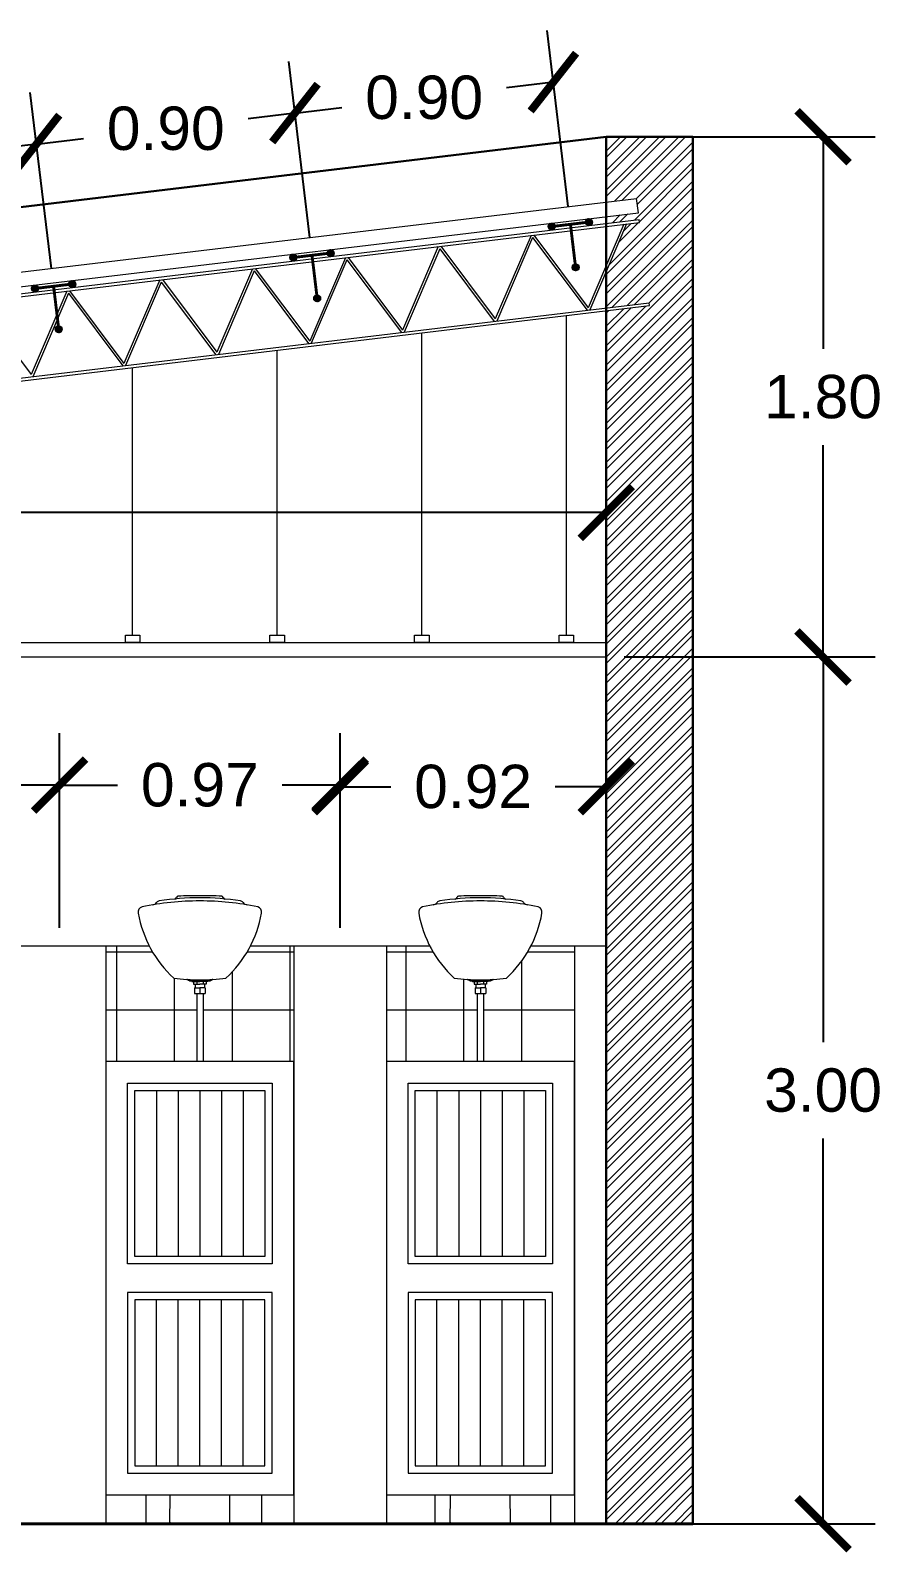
# Model space of a CAD drawing. Header units: millimetres. Extents: x 461.5 to 558.8, y 615.3 to 694.8.
# Drawn here: x 485.81 to 488.75, y 622.85 to 628.11 of the extents above; entities that cross this region are included whole.
import ezdxf

# ---------------------------------------------------------------- set-up
doc = ezdxf.new("R2010")
doc.units = ezdxf.units.MM
doc.header["$LTSCALE"] = 5
doc.layers.get('0').update_dxf_attribs({"lineweight": 0})
doc.layers.get('Defpoints').update_dxf_attribs({"lineweight": 0})
for name, color, linetype, lineweight in [('0.10 correas', 164, 'Continuous', 0), ('aberturas', 37, 'Continuous', 5), ('barrido', 36, 'Continuous', 5), ('Cotas', 251, 'Continuous', 15), ('DET', 4, 'Continuous', 0), ('equipamiento', 117, 'Continuous', 9), ('filigranas', 151, 'Continuous', 9), ('linea tierra', 71, 'Continuous', 40), ('muros', 81, 'Continuous', 30), ('muros nuevos', 1, 'Continuous', 30)]:
    doc.layers.add(name, color=color, linetype=linetype, lineweight=lineweight)
doc.layers.get('0').freeze()
doc.styles.get("Standard").update_dxf_attribs({"font": 'arial.ttf'})
doc.dimstyles.get("Standard").update_dxf_attribs({"dimtxt": 0.18, "dimasz": 0.18, "dimexe": 0.18, "dimexo": 0.0625, "dimgap": 0.09, "dimtad": 0, "dimtih": 1, "dimtoh": 1, "dimzin": 0, "dimdsep": 46, "dimtxsty": 'Standard', "dimblk": 'DOTSMALL', "dimcen": 0.09, "dimse1": 1, "dimse2": 1, "dimadec": 0, "dimazin": 0, "dimtfac": 1, "dimtofl": 0, "dimtmove": 0, "dimatfit": 3, "dimldrblk": 'DOTSMALL', "dimfxl": 1, "dimtolj": 1, "dimtzin": 0, "dimarcsym": 0})
pattern_1 = [(0, (16.7129, 18.92355), (0, 0.2), []), (90, (16.7129, 18.92355), (-0.2, 1e-17), [])]

# ---------------------------------------------------------------- blocks, each defined once
blk = doc.blocks.new('correa')
at = {"layer": '0.10 correas'}
h = blk.add_hatch(dxfattribs=at)
h.set_pattern_fill('ANSI31', color=256, scale=0.01, style=0)
h.set_pattern_definition([(45, (85.9811707, -102.5951303), (-0.000883883476, 0.000883883476), [])])
h.paths.add_polyline_path([(-0.077, 0, 1), (-0.053, 0, 1)])
h = blk.add_hatch(dxfattribs=at)
h.set_pattern_fill('ANSI31', color=256, scale=0.01, style=0)
h.set_pattern_definition([(45, (86.1111707, -102.5951303), (-0.000883883476, 0.000883883476), [])])
h.paths.add_polyline_path([(0.053, 0, 1), (0.077, 0, 1)])
h = blk.add_hatch(dxfattribs=at)
h.set_pattern_fill('ANSI31', color=256, scale=0.01, style=0)
h.set_pattern_definition([(45, (86.0461707, -102.7451303), (-0.000883883476, 0.000883883476), [])])
h.paths.add_polyline_path([(-0.012, -0.15, 1), (0.012, -0.15, 1)])
at = {"layer": '0.10 correas', "const_width": 0.01}
for points in [[(-0.053, 0), (0.053, 0)], [(0, -0.138), (0, 0)]]:
    blk.add_lwpolyline(points, dxfattribs=at)
at = {"layer": '0.10 correas'}
for centre in [(-0.065, 0), (0.065, 0), (0, -0.15)]:
    blk.add_circle(centre, 0.012, dxfattribs=at)
blk = doc.blocks.new('_ArchTick')
at = {"color": 0, "linetype": 'ByBlock', "const_width": 0.15}
blk.add_lwpolyline([(-0.5, -0.5), (0.5, 0.5)], dxfattribs=at)
blk = doc.blocks.new('*D84')
at = {"layer": 'Cotas', "color": 0, "lineweight": -2, "transparency": 16777216}
for p, q in [((487.8677, 625.9447), (488.7352, 625.9447)), ((488.5552, 625.9447), (488.5552, 624.6113)), ((488.5552, 622.9447), (488.5552, 624.278)), ((487.8677, 622.9447), (488.7352, 622.9447))]:
    blk.add_line(p, q, dxfattribs=at)
at = {"layer": 'Defpoints', "color": 0, "transparency": 16777216}
for p in [(487.8052, 625.9447), (487.8052, 622.9447), (488.5552, 622.9447)]:
    blk.add_point(p, dxfattribs=at)
at = {"layer": 'Cotas', "color": 0, "lineweight": -2, "transparency": 16777216, "xscale": 0.18, "yscale": 0.18, "zscale": 0.18}
for p, rotation in [((488.5552, 625.9447), 90), ((488.5552, 622.9447), 270)]:
    blk.add_blockref('_ArchTick', p, dxfattribs=dict(at, rotation=rotation))
at = {"layer": 'Cotas', "color": 0, "transparency": 16777216, "insert": (488.5552, 624.4447), "char_height": 0.15, "attachment_point": 5}
blk.add_mtext('\\A1;3.00', dxfattribs=at)
blk = doc.blocks.new('_DotSmall')
at = {"color": 0, "linetype": 'ByBlock', "const_width": 0.5}
blk.add_lwpolyline([(-0.0625, 0, 1), (0.0625, 0, 1)], format="xyb", close=True, dxfattribs=at)
blk = doc.blocks.new('*D85')
at = {"layer": 'Cotas', "color": 0, "lineweight": -2, "transparency": 16777216}
for p, q in [((487.8677, 627.7447), (488.7352, 627.7447)), ((488.5552, 627.7447), (488.5552, 627.0112)), ((488.5552, 625.9447), (488.5552, 626.6781)), ((487.8677, 625.9447), (488.7352, 625.9447))]:
    blk.add_line(p, q, dxfattribs=at)
at = {"layer": 'Defpoints', "color": 0, "transparency": 16777216}
for p in [(487.8052, 627.7447), (488.5552, 627.7447), (487.8052, 625.9447)]:
    blk.add_point(p, dxfattribs=at)
at = {"layer": 'Cotas', "color": 0, "lineweight": -2, "transparency": 16777216, "xscale": 0.18, "yscale": 0.18, "zscale": 0.18}
for p, rotation in [((488.5552, 627.7447), 90), ((488.5552, 625.9447), 270)]:
    blk.add_blockref('_ArchTick', p, dxfattribs=dict(at, rotation=rotation))
at = {"layer": 'Cotas', "color": 0, "transparency": 16777216, "insert": (488.5552, 626.8447), "char_height": 0.15, "attachment_point": 5}
blk.add_mtext('\\A1;1.80', dxfattribs=at)
blk = doc.blocks.new('*D89')
at = {"layer": 'Cotas', "color": 0, "lineweight": -2, "transparency": 16777216}
for p, q in [((485.887, 627.2895), (485.8139, 627.8984)), ((484.9934, 627.1823), (484.9203, 627.7912)), ((485.8354, 627.7197), (485.6731, 627.7002)), ((484.9418, 627.6124), (485.104, 627.6319))]:
    blk.add_line(p, q, dxfattribs=at)
at = {"layer": 'Defpoints', "color": 0, "transparency": 16777216}
for p in [(484.9418, 627.6124), (485.8944, 627.2275), (485.0009, 627.1202)]:
    blk.add_point(p, dxfattribs=at)
at = {"layer": 'Cotas', "color": 0, "lineweight": -2, "transparency": 16777216, "xscale": 0.18, "yscale": 0.18, "zscale": 0.18}
for p, rotation in [((485.8354, 627.7197), 6.842773412884916), ((484.9418, 627.6124), 186.8427734128849)]:
    blk.add_blockref('_ArchTick', p, dxfattribs=dict(at, rotation=rotation))
at = {"layer": 'Cotas', "color": 0, "transparency": 16777216, "insert": (485.3886, 627.666), "char_height": 0.15, "attachment_point": 5}
blk.add_mtext('\\A1;0.90', dxfattribs=at)
blk = doc.blocks.new('*D90')
at = {"layer": 'Cotas', "color": 0, "lineweight": -2, "transparency": 16777216}
for p, q in [((486.7806, 627.3967), (486.7075, 628.0056)), ((485.887, 627.2895), (485.8139, 627.8984)), ((486.729, 627.8269), (486.5667, 627.8074)), ((485.8354, 627.7197), (485.9976, 627.7391))]:
    blk.add_line(p, q, dxfattribs=at)
at = {"layer": 'Defpoints', "color": 0, "transparency": 16777216}
for p in [(485.8354, 627.7197), (486.788, 627.3347), (485.8944, 627.2275)]:
    blk.add_point(p, dxfattribs=at)
at = {"layer": 'Cotas', "color": 0, "lineweight": -2, "transparency": 16777216, "xscale": 0.18, "yscale": 0.18, "zscale": 0.18}
for p, rotation in [((486.729, 627.8269), 6.842773412630319), ((485.8354, 627.7197), 186.8427734126303)]:
    blk.add_blockref('_ArchTick', p, dxfattribs=dict(at, rotation=rotation))
at = {"layer": 'Cotas', "color": 0, "transparency": 16777216, "insert": (486.2822, 627.7733), "char_height": 0.15, "attachment_point": 5}
blk.add_mtext('\\A1;0.90', dxfattribs=at)
blk = doc.blocks.new('*D91')
at = {"layer": 'Cotas', "color": 0, "lineweight": -2, "transparency": 16777216}
for p, q in [((487.6742, 627.504), (487.6011, 628.1128)), ((486.7806, 627.3967), (486.7075, 628.0056)), ((487.6226, 627.9341), (487.4603, 627.9147)), ((486.729, 627.8269), (486.8912, 627.8464))]:
    blk.add_line(p, q, dxfattribs=at)
at = {"layer": 'Defpoints', "color": 0, "transparency": 16777216}
for p in [(486.729, 627.8269), (487.6816, 627.4419), (486.788, 627.3347)]:
    blk.add_point(p, dxfattribs=at)
at = {"layer": 'Cotas', "color": 0, "lineweight": -2, "transparency": 16777216, "xscale": 0.18, "yscale": 0.18, "zscale": 0.18}
for p, rotation in [((487.6226, 627.9341), 6.842773412710734), ((486.729, 627.8269), 186.8427734127107)]:
    blk.add_blockref('_ArchTick', p, dxfattribs=dict(at, rotation=rotation))
at = {"layer": 'Cotas', "color": 0, "transparency": 16777216, "insert": (487.1758, 627.8805), "char_height": 0.15, "attachment_point": 5}
blk.add_mtext('\\A1;0.90', dxfattribs=at)
blk = doc.blocks.new('*D95')
at = {"layer": 'Cotas', "color": 0, "lineweight": -2, "transparency": 16777216}
for p, q in [((484.9452, 625.0072), (484.9452, 625.6813)), ((485.9152, 625.0072), (485.9152, 625.6813)), ((484.9452, 625.5013), (485.1454, 625.5013)), ((485.9152, 625.5013), (485.715, 625.5013))]:
    blk.add_line(p, q, dxfattribs=at)
at = {"layer": 'Defpoints', "color": 0, "transparency": 16777216}
for p in [(485.9152, 625.5013), (484.9452, 624.9447), (485.9152, 624.9447)]:
    blk.add_point(p, dxfattribs=at)
at = {"layer": 'Cotas', "color": 0, "lineweight": -2, "transparency": 16777216, "xscale": 0.18, "yscale": 0.18, "zscale": 0.18, "rotation": 180}
blk.add_blockref('_ArchTick', (484.9452, 625.5013), dxfattribs=at)
at = {"layer": 'Cotas', "color": 0, "lineweight": -2, "transparency": 16777216, "xscale": 0.18, "yscale": 0.18, "zscale": 0.18}
blk.add_blockref('_ArchTick', (485.9152, 625.5013), dxfattribs=at)
at = {"layer": 'Cotas', "color": 0, "transparency": 16777216, "insert": (485.4302, 625.5013), "char_height": 0.15, "attachment_point": 5}
blk.add_mtext('\\A1;0.97', dxfattribs=at)
blk = doc.blocks.new('*D96')
at = {"layer": 'Cotas', "color": 0, "lineweight": -2, "transparency": 16777216}
for p, q in [((485.9152, 625.0072), (485.9152, 625.6813)), ((486.8852, 625.0072), (486.8852, 625.6813)), ((485.9152, 625.5013), (486.1154, 625.5013)), ((486.8852, 625.5013), (486.685, 625.5013))]:
    blk.add_line(p, q, dxfattribs=at)
at = {"layer": 'Defpoints', "color": 0, "transparency": 16777216}
for p in [(486.8852, 625.5013), (485.9152, 624.9447), (486.8852, 624.9447)]:
    blk.add_point(p, dxfattribs=at)
at = {"layer": 'Cotas', "color": 0, "lineweight": -2, "transparency": 16777216, "xscale": 0.18, "yscale": 0.18, "zscale": 0.18, "rotation": 180}
blk.add_blockref('_ArchTick', (485.9152, 625.5013), dxfattribs=at)
at = {"layer": 'Cotas', "color": 0, "lineweight": -2, "transparency": 16777216, "xscale": 0.18, "yscale": 0.18, "zscale": 0.18}
blk.add_blockref('_ArchTick', (486.8852, 625.5013), dxfattribs=at)
at = {"layer": 'Cotas', "color": 0, "transparency": 16777216, "insert": (486.4002, 625.5013), "char_height": 0.15, "attachment_point": 5}
blk.add_mtext('\\A1;0.97', dxfattribs=at)
blk = doc.blocks.new('*D97')
at = {"layer": 'Cotas', "color": 0, "lineweight": -2, "transparency": 16777216}
for p, q in [((486.8852, 625.0072), (486.8852, 625.6755)), ((487.8052, 625.0072), (487.8052, 625.6755)), ((486.8852, 625.4955), (487.0611, 625.4955)), ((487.8052, 625.4955), (487.6292, 625.4955))]:
    blk.add_line(p, q, dxfattribs=at)
at = {"layer": 'Defpoints', "color": 0, "transparency": 16777216}
for p in [(487.8052, 625.4955), (486.8852, 624.9447), (487.8052, 624.9447)]:
    blk.add_point(p, dxfattribs=at)
at = {"layer": 'Cotas', "color": 0, "lineweight": -2, "transparency": 16777216, "xscale": 0.18, "yscale": 0.18, "zscale": 0.18, "rotation": 180}
blk.add_blockref('_ArchTick', (486.8852, 625.4955), dxfattribs=at)
at = {"layer": 'Cotas', "color": 0, "lineweight": -2, "transparency": 16777216, "xscale": 0.18, "yscale": 0.18, "zscale": 0.18}
blk.add_blockref('_ArchTick', (487.8052, 625.4955), dxfattribs=at)
at = {"layer": 'Cotas', "color": 0, "transparency": 16777216, "insert": (487.3452, 625.4955), "char_height": 0.15, "attachment_point": 5}
blk.add_mtext('\\A1;0.92', dxfattribs=at)
blk = doc.blocks.new('*D98')
at = {"layer": 'Cotas', "color": 0, "lineweight": -2, "transparency": 16777216}
for p, q in [((483.0552, 626.0572), (483.0552, 626.6247)), ((487.8052, 626.0572), (487.8052, 626.6247)), ((483.0552, 626.4447), (485.1418, 626.4447)), ((487.8052, 626.4447), (485.7186, 626.4447))]:
    blk.add_line(p, q, dxfattribs=at)
at = {"layer": 'Defpoints', "color": 0, "transparency": 16777216}
for p in [(483.0552, 626.4447), (483.0552, 625.9947), (487.8052, 625.9947)]:
    blk.add_point(p, dxfattribs=at)
at = {"layer": 'Cotas', "color": 0, "lineweight": -2, "transparency": 16777216, "xscale": 0.18, "yscale": 0.18, "zscale": 0.18, "rotation": 180}
blk.add_blockref('_ArchTick', (483.0552, 626.4447), dxfattribs=at)
at = {"layer": 'Cotas', "color": 0, "lineweight": -2, "transparency": 16777216, "xscale": 0.18, "yscale": 0.18, "zscale": 0.18}
blk.add_blockref('_ArchTick', (487.8052, 626.4447), dxfattribs=at)
at = {"layer": 'Cotas', "color": 0, "transparency": 16777216, "insert": (485.4302, 626.4447), "char_height": 0.15, "attachment_point": 5}
blk.add_mtext('\\A1;4.75', dxfattribs=at)

msp = doc.modelspace()

# ---------------------------------------------------------------- hatches: boundary and pattern name
at = {"layer": 'barrido'}
h = msp.add_hatch(dxfattribs=at)
h.set_pattern_fill('_USER', color=256, scale=0.2, style=0, double=1, pattern_type=0)
h.set_pattern_definition(pattern_1)
h.paths.add_polyline_path([(486.3892, 624.7797), (486.3817, 624.7797), (486.3817, 624.7997), (486.384, 624.7997), (486.384, 624.8117), (486.3787, 624.8117), (486.3787, 624.821), (486.3728, 624.821), (486.3722, 624.8242), (486.3627, 624.8242), (486.3587, 624.8273, 0.168058), (486.3549, 624.8286, -0.016027), (486.3553, 624.8286, -0.016295), (486.3099, 624.833, -0.088337), (486.2251, 624.9447), (486.0752, 624.9447), (486.0752, 624.5447), (486.3892, 624.5447)])
h = msp.add_hatch(dxfattribs=at)
h.set_pattern_fill('_USER', color=256, scale=0.2, style=0, double=1, pattern_type=0)
h.set_pattern_definition(pattern_1)
h.paths.add_polyline_path([(486.7252, 624.9447), (486.5753, 624.9447, -0.088337), (486.4904, 624.833, -0.016295), (486.445, 624.8286, 0.151623), (486.4417, 624.8273), (486.4377, 624.8242), (486.4282, 624.8242), (486.4276, 624.821), (486.4217, 624.821), (486.4217, 624.8117), (486.4164, 624.8117), (486.4164, 624.7997), (486.4187, 624.7997), (486.4187, 624.7797), (486.4112, 624.7797), (486.4112, 624.5447), (486.7252, 624.5447)])
h = msp.add_hatch(dxfattribs=at)
h.set_pattern_fill('_USER', color=256, scale=0.2, style=0, double=1, pattern_type=0)
h.set_pattern_definition(pattern_1)
h.paths.add_polyline_path([(487.3592, 624.7797), (487.3517, 624.7797), (487.3517, 624.7997), (487.354, 624.7997), (487.354, 624.8117), (487.3487, 624.8117), (487.3487, 624.821), (487.3428, 624.821), (487.3422, 624.8242), (487.3327, 624.8242), (487.3287, 624.8273, 0.168058), (487.3249, 624.8286, -0.016027), (487.3253, 624.8286, -0.016295), (487.2799, 624.833, -0.088337), (487.1951, 624.9447), (487.0452, 624.9447), (487.0452, 624.5447), (487.3592, 624.5447)])
h = msp.add_hatch(dxfattribs=at)
h.set_pattern_fill('_USER', color=256, scale=0.2, style=0, double=1, pattern_type=0)
h.set_pattern_definition(pattern_1)
h.paths.add_polyline_path([(487.6952, 624.9447), (487.5453, 624.9447, -0.088337), (487.4604, 624.833, -0.016295), (487.415, 624.8286, 0.151623), (487.4117, 624.8273), (487.4077, 624.8242), (487.3982, 624.8242), (487.3976, 624.821), (487.3917, 624.821), (487.3917, 624.8117), (487.3864, 624.8117), (487.3864, 624.7997), (487.3887, 624.7997), (487.3887, 624.7797), (487.3812, 624.7797), (487.3812, 624.5447), (487.6952, 624.5447)])
at = {"layer": 'DET'}
h = msp.add_hatch(dxfattribs=at)
h.set_pattern_fill('ANSI32', color=256, scale=0.005, style=0)
h.paths.add_polyline_path([(487.8052, 622.9447), (488.1052, 622.9447), (488.1052, 627.7447), (487.8052, 627.7447), (487.8052, 627.5192), (487.9106, 627.5318), (487.9166, 627.4822), (487.8052, 627.4688), (487.8052, 627.4447), (487.9194, 627.4584), (487.9206, 627.4484), (487.8756, 627.443), (487.8052, 627.2785), (487.8052, 627.1526), (487.954, 627.1704), (487.9552, 627.1605), (487.8052, 627.1425)])

# ---------------------------------------------------------------- linework, layer by layer
at = {"layer": 'aberturas'}
for p, q in [((483.0552, 625.9947), (487.8052, 625.9947)), ((483.0552, 625.9447), (487.8052, 625.9447)), ((485.7552, 624.9447), (486.0752, 624.9447)), ((486.0752, 624.9447), (486.0752, 622.9447)), ((486.7252, 624.9447), (486.7252, 622.9447)), ((486.7252, 624.9447), (487.0452, 624.9447)), ((487.0452, 624.9447), (487.0452, 622.9447)), ((487.6952, 624.9447), (487.6952, 622.9447)), ((487.6952, 624.9447), (487.8052, 624.9447))]:
    msp.add_line(p, q, dxfattribs=at)
for points in [[(486.0752, 623.0447), (486.7252, 623.0447), (486.7252, 624.5447), (486.0752, 624.5447)], [(487.0452, 623.0447), (487.6952, 623.0447), (487.6952, 624.5447), (487.0452, 624.5447)], [(486.1502, 624.4697), (486.6502, 624.4697), (486.6502, 623.8447), (486.1502, 623.8447)], [(486.1752, 624.4447), (486.6252, 624.4447), (486.6252, 623.8697), (486.1752, 623.8697)], [(487.1202, 624.4697), (487.6202, 624.4697), (487.6202, 623.8447), (487.1202, 623.8447)], [(487.1452, 624.4447), (487.5952, 624.4447), (487.5952, 623.8697), (487.1452, 623.8697)], [(486.1502, 623.1197), (486.6502, 623.1197), (486.6502, 623.7447), (486.1502, 623.7447)], [(486.1752, 623.1447), (486.6252, 623.1447), (486.6252, 623.7197), (486.1752, 623.7197)], [(487.1202, 623.1197), (487.6202, 623.1197), (487.6202, 623.7447), (487.1202, 623.7447)], [(487.1452, 623.1447), (487.5952, 623.1447), (487.5952, 623.7197), (487.1452, 623.7197)]]:
    msp.add_lwpolyline(points, close=True, dxfattribs=at)
at = {"layer": 'barrido'}
for p, q in [((482.3495, 626.8645), (487.9106, 627.5318)), ((487.9166, 627.4822), (487.9106, 627.5318)), ((482.3555, 626.8149), (487.9166, 627.4822)), ((487.6677, 626.0197), (487.6677, 627.126)), ((487.1677, 626.0197), (487.1677, 627.066)), ((486.6677, 626.0197), (486.6677, 627.006)), ((486.1677, 626.0197), (486.1677, 626.946)), ((486.0752, 624.9447), (486.2251, 624.9447)), ((486.5753, 624.9447), (486.7252, 624.9447)), ((487.0452, 624.9447), (487.1951, 624.9447)), ((487.5453, 624.9447), (487.6952, 624.9447)), ((486.2502, 624.4447), (486.2502, 623.8697)), ((486.3252, 624.4447), (486.3252, 623.8697)), ((486.4002, 624.4447), (486.4002, 623.8697)), ((486.4752, 624.4447), (486.4752, 623.8697)), ((486.5502, 624.4447), (486.5502, 623.8697)), ((487.2202, 624.4447), (487.2202, 623.8697)), ((487.2952, 624.4447), (487.2952, 623.8697)), ((487.3702, 624.4447), (487.3702, 623.8697)), ((487.4452, 624.4447), (487.4452, 623.8697)), ((487.5202, 624.4447), (487.5202, 623.8697)), ((486.2502, 623.1447), (486.2502, 623.7197)), ((486.3252, 623.1447), (486.3252, 623.7197)), ((486.4002, 623.1447), (486.4002, 623.7197)), ((486.4752, 623.1447), (486.4752, 623.7197)), ((486.5502, 623.1447), (486.5502, 623.7197)), ((487.2202, 623.1447), (487.2202, 623.7197)), ((487.2952, 623.1447), (487.2952, 623.7197)), ((487.3702, 623.1447), (487.3702, 623.7197)), ((487.4452, 623.1447), (487.4452, 623.7197)), ((487.5202, 623.1447), (487.5202, 623.7197)), ((486.2129, 623.0447), (486.2129, 622.9447)), ((486.6129, 623.0447), (486.6129, 622.9447)), ((487.2129, 623.0447), (487.2129, 622.9447)), ((487.6129, 623.0447), (487.6129, 622.9447))]:
    msp.add_line(p, q, dxfattribs=at)
for points in [[(486.1927, 625.9947), (486.1427, 625.9947), (486.1427, 626.0197), (486.1927, 626.0197)], [(486.6927, 625.9947), (486.6427, 625.9947), (486.6427, 626.0197), (486.6927, 626.0197)], [(487.1927, 625.9947), (487.1427, 625.9947), (487.1427, 626.0197), (487.1927, 626.0197)], [(487.6927, 625.9947), (487.6427, 625.9947), (487.6427, 626.0197), (487.6927, 626.0197)]]:
    msp.add_lwpolyline(points, close=True, dxfattribs=at)
at = {"layer": 'equipamiento'}
for p, q in [((486.3611, 624.8254), (486.3587, 624.8273)), ((486.3648, 624.8242), (486.4356, 624.8242)), ((486.3722, 624.8242), (486.3728, 624.821)), ((486.3728, 624.821), (486.4002, 624.821)), ((486.3787, 624.821), (486.3787, 624.8117)), ((486.3787, 624.8117), (486.4002, 624.8117)), ((486.384, 624.8117), (486.384, 624.7997)), ((486.3892, 624.821), (486.3892, 624.8117)), ((486.4276, 624.821), (486.4002, 624.821)), ((486.4217, 624.8117), (486.4002, 624.8117)), ((486.4112, 624.821), (486.4112, 624.8117)), ((486.4164, 624.8117), (486.4164, 624.7997)), ((486.4217, 624.821), (486.4217, 624.8117)), ((486.4282, 624.8242), (486.4276, 624.821)), ((486.4393, 624.8254), (486.4417, 624.8273)), ((487.3311, 624.8254), (487.3287, 624.8273)), ((487.3348, 624.8242), (487.4056, 624.8242)), ((487.3422, 624.8242), (487.3428, 624.821)), ((487.3428, 624.821), (487.3702, 624.821)), ((487.3487, 624.821), (487.3487, 624.8117)), ((487.3487, 624.8117), (487.3702, 624.8117)), ((487.354, 624.8117), (487.354, 624.7997)), ((487.3592, 624.821), (487.3592, 624.8117)), ((487.3976, 624.821), (487.3702, 624.821)), ((487.3917, 624.8117), (487.3702, 624.8117)), ((487.3812, 624.821), (487.3812, 624.8117)), ((487.3864, 624.8117), (487.3864, 624.7997)), ((487.3917, 624.821), (487.3917, 624.8117)), ((487.3982, 624.8242), (487.3976, 624.821)), ((487.4093, 624.8254), (487.4117, 624.8273)), ((486.3817, 624.7997), (486.3817, 624.7797)), ((486.3817, 624.7997), (486.4002, 624.7997)), ((486.3817, 624.7797), (486.4187, 624.7797)), ((486.384, 624.7997), (486.4002, 624.7997)), ((486.3892, 624.7797), (486.3892, 624.5447)), ((486.4187, 624.7997), (486.4002, 624.7997)), ((486.4002, 624.7997), (486.4002, 624.7797)), ((486.4164, 624.7997), (486.4002, 624.7997)), ((486.4112, 624.7797), (486.4112, 624.5447)), ((486.4187, 624.7997), (486.4187, 624.7797)), ((487.3517, 624.7997), (487.3517, 624.7797)), ((487.3517, 624.7997), (487.3702, 624.7997)), ((487.3517, 624.7797), (487.3887, 624.7797)), ((487.354, 624.7997), (487.3702, 624.7997)), ((487.3592, 624.7797), (487.3592, 624.5447)), ((487.3887, 624.7997), (487.3702, 624.7997)), ((487.3702, 624.7997), (487.3702, 624.7797)), ((487.3864, 624.7997), (487.3702, 624.7997)), ((487.3812, 624.7797), (487.3812, 624.5447)), ((487.3887, 624.7997), (487.3887, 624.7797)), ((486.2962, 622.9497), (486.297, 623.0447)), ((486.5041, 622.9497), (486.5034, 623.0447)), ((487.2662, 622.9497), (487.267, 623.0447)), ((487.4741, 622.9497), (487.4734, 623.0447)), ((486.3012, 622.9447), (486.4002, 622.9447)), ((486.4991, 622.9447), (486.4002, 622.9447)), ((487.2712, 622.9447), (487.3702, 622.9447)), ((487.4691, 622.9447), (487.3702, 622.9447))]:
    msp.add_line(p, q, dxfattribs=at)
for centre, radius, start, end in [((486.2068, 625.0611), 0.02, 109.3568, 190.0068), ((486.4002, 624.1002), 1, 90, 101.537), ((486.2327, 625.1094), 0.023, 279.4201, 320.7748), ((486.2622, 625.0853), 0.015, 98.9709, 140.7748), ((486.4002, 624.2112), 0.9, 90, 98.9709), ((486.3129, 625.1139), 0.007, 275.5229, 349.3454), ((486.3247, 625.1117), 0.005, 92.1689, 169.3454), ((486.4002, 623.1182), 2, 90, 92.1689), ((486.4002, 623.1182), 2, 87.8311, 90), ((486.4002, 624.2112), 0.9, 81.0291, 90), ((486.4002, 624.1002), 1, 78.463, 90), ((486.4757, 625.1117), 0.005, 10.6546, 87.8311), ((486.4875, 625.1139), 0.007, 190.6546, 264.4771), ((486.5382, 625.0853), 0.015, 39.2252, 81.0291), ((486.5676, 625.1094), 0.023, 219.2252, 260.5799), ((486.5936, 625.0611), 0.02, 349.9932, 70.6432), ((487.1768, 625.0611), 0.02, 109.3568, 190.0068), ((487.3702, 624.1002), 1, 90, 101.537), ((487.2027, 625.1094), 0.023, 279.4201, 320.7748), ((487.2322, 625.0853), 0.015, 98.9709, 140.7748), ((487.3702, 624.2112), 0.9, 90, 98.9709), ((487.2829, 625.1139), 0.007, 275.5229, 349.3454), ((487.2947, 625.1117), 0.005, 92.1689, 169.3454), ((487.3702, 623.1182), 2, 90, 92.1689), ((487.3702, 623.1182), 2, 87.8311, 90), ((487.3702, 624.2112), 0.9, 81.0291, 90), ((487.3702, 624.1002), 1, 78.463, 90), ((487.4457, 625.1117), 0.005, 10.6546, 87.8311), ((487.4575, 625.1139), 0.007, 190.6546, 264.4771), ((487.5082, 625.0853), 0.015, 39.2252, 81.0291), ((487.5376, 625.1094), 0.023, 219.2252, 260.5799), ((487.5636, 625.0611), 0.02, 349.9932, 70.6432), ((486.581, 625.1271), 0.4, 190.0068, 227.3314), ((486.2193, 625.1271), 0.4, 312.6686, 349.9932), ((487.551, 625.1271), 0.4, 190.0068, 227.3314), ((487.1893, 625.1271), 0.4, 312.6686, 349.9932), ((486.4002, 625.5272), 0.7, 262.5919, 270), ((486.3549, 624.8226), 0.006, 51.8393, 86.326), ((486.3648, 624.8302), 0.006, 231.8393, 270), ((486.4002, 625.5272), 0.7, 270, 277.4081), ((486.4356, 624.8302), 0.006, 270, 308.1607), ((486.4454, 624.8226), 0.006, 93.674, 128.1607), ((487.3702, 625.5272), 0.7, 262.5919, 270), ((487.3249, 624.8226), 0.006, 51.8393, 86.326), ((487.3348, 624.8302), 0.006, 231.8393, 270), ((487.3702, 625.5272), 0.7, 270, 277.4081), ((487.4056, 624.8302), 0.006, 270, 308.1607), ((487.4154, 624.8226), 0.006, 93.674, 128.1607), ((486.3012, 622.9497), 0.005, 179.5292, 270), ((486.4991, 622.9497), 0.005, 270, 0.4708), ((487.2712, 622.9497), 0.005, 179.5292, 270), ((487.4691, 622.9497), 0.005, 270, 0.4708)]:
    msp.add_arc(centre, radius, start, end, dxfattribs=at)
at = {"layer": 'filigranas'}
for p, q in [((482.408, 626.797), (487.9194, 627.4584)), ((482.4092, 626.7871), (487.9206, 627.4484)), ((487.8664, 627.4419), (487.7429, 627.1532)), ((487.8756, 627.443), (487.7484, 627.1458)), ((487.9206, 627.4484), (487.9194, 627.4584)), ((487.5454, 627.4034), (487.4219, 627.1146)), ((487.5509, 627.396), (487.4274, 627.1072)), ((487.5509, 627.396), (487.7393, 627.1447)), ((487.5546, 627.4045), (487.7429, 627.1532)), ((487.2244, 627.3649), (487.1009, 627.0761)), ((487.2299, 627.3575), (487.1064, 627.0687)), ((487.2299, 627.3575), (487.4182, 627.1061)), ((487.2336, 627.366), (487.4219, 627.1146)), ((486.5824, 627.2878), (486.4588, 626.9991)), ((486.5915, 627.2889), (486.7799, 627.0376)), ((486.9034, 627.3264), (486.7799, 627.0376)), ((486.9089, 627.319), (486.7854, 627.0302)), ((486.9089, 627.319), (487.0972, 627.0676)), ((486.9125, 627.3275), (487.1009, 627.0761)), ((486.2613, 627.2493), (486.1378, 626.9606)), ((486.2669, 627.2419), (486.1434, 626.9532)), ((486.2669, 627.2419), (486.4552, 626.9906)), ((486.2705, 627.2504), (486.4588, 626.9991)), ((486.5879, 627.2805), (486.4644, 626.9917)), ((486.5879, 627.2805), (486.7762, 627.0291)), ((485.9403, 627.2108), (485.8168, 626.922)), ((485.9459, 627.2034), (485.8224, 626.9146)), ((485.9459, 627.2034), (486.1342, 626.9521)), ((485.9495, 627.2119), (486.1378, 626.9606)), ((482.4425, 626.5091), (487.954, 627.1704)), ((482.4437, 626.4991), (487.9552, 627.1605)), ((485.6285, 627.1734), (485.8168, 626.922)), ((487.9552, 627.1605), (487.954, 627.1704))]:
    msp.add_line(p, q, dxfattribs=at)
at = {"layer": 'linea tierra'}
msp.add_line((479.7552, 622.9447), (488.1052, 622.9447), dxfattribs=at)
at = {"layer": 'muros'}
for p, q in [((487.8052, 627.7447), (488.1052, 627.7447)), ((487.8052, 627.7447), (487.8052, 622.9447)), ((488.1052, 627.7447), (488.1052, 622.9447))]:
    msp.add_line(p, q, dxfattribs=at)
at = {"layer": 'muros nuevos'}
msp.add_line((482.7552, 627.1387), (487.8052, 627.7447), dxfattribs=at)

# ---------------------------------------------------------------- block references
at = {"layer": '0.10 correas', "rotation": 6.842773412879031}
for p in [(487.6816, 627.4419), (486.788, 627.3347), (485.8944, 627.2275)]:
    msp.add_blockref('correa', p, dxfattribs=at)

# ---------------------------------------------------------------- dimensions: what is measured, and where the dimension line sits
at = {"layer": 'Cotas'}
for p1, p2, picture, middle in [((487.6816, 627.4419), (486.788, 627.3347), '*D91', (487.1758, 627.8805)), ((486.788, 627.3347), (485.8944, 627.2275), '*D90', (486.2822, 627.7733)), ((485.8944, 627.2275), (485.0009, 627.1202), '*D89', (485.3886, 627.666))]:
    dim = msp.add_aligned_dim(p1=p1, p2=p2, distance=-0.4957, dimstyle='Standard', override={"dimtxt": 0.15, "dimblk1": 'ArchTick', "dimblk2": 'ArchTick', "dimsah": 1, "dimse1": 0, "dimse2": 0}, dxfattribs=at)
    dim.commit()
    dim.dimension.update_dxf_attribs({"geometry": picture, "text_midpoint": middle})
for base, p2, picture, middle in [((488.5552, 627.7447), (487.8052, 627.7447), '*D85', (488.5552, 626.8447)), ((488.5552, 622.9447), (487.8052, 622.9447), '*D84', (488.5552, 624.4447))]:
    dim = msp.add_linear_dim(base=base, p1=(487.8052, 625.9447), p2=p2, angle=90, dimstyle='Standard', override={"dimtxt": 0.15, "dimblk1": 'ArchTick', "dimblk2": 'ArchTick', "dimsah": 1, "dimse1": 0, "dimse2": 0}, dxfattribs=at)
    dim.commit()
    dim.dimension.update_dxf_attribs({"geometry": picture, "text_midpoint": middle})
for base, p1, p2, picture, middle in [((483.0552, 626.4447), (487.8052, 625.9947), (483.0552, 625.9947), '*D98', (485.4302, 626.4447)), ((485.9152, 625.5013), (484.9452, 624.9447), (485.9152, 624.9447), '*D95', (485.4302, 625.5013)), ((486.8852, 625.5013), (485.9152, 624.9447), (486.8852, 624.9447), '*D96', (486.4002, 625.5013)), ((487.8052, 625.4955), (486.8852, 624.9447), (487.8052, 624.9447), '*D97', (487.3452, 625.4955))]:
    dim = msp.add_linear_dim(base=base, p1=p1, p2=p2, dimstyle='Standard', override={"dimtxt": 0.15, "dimblk1": 'ArchTick', "dimblk2": 'ArchTick', "dimsah": 1, "dimse1": 0, "dimse2": 0}, dxfattribs=at)
    dim.commit()
    dim.dimension.update_dxf_attribs({"geometry": picture, "text_midpoint": middle})

doc.saveas('drawing.dxf')
